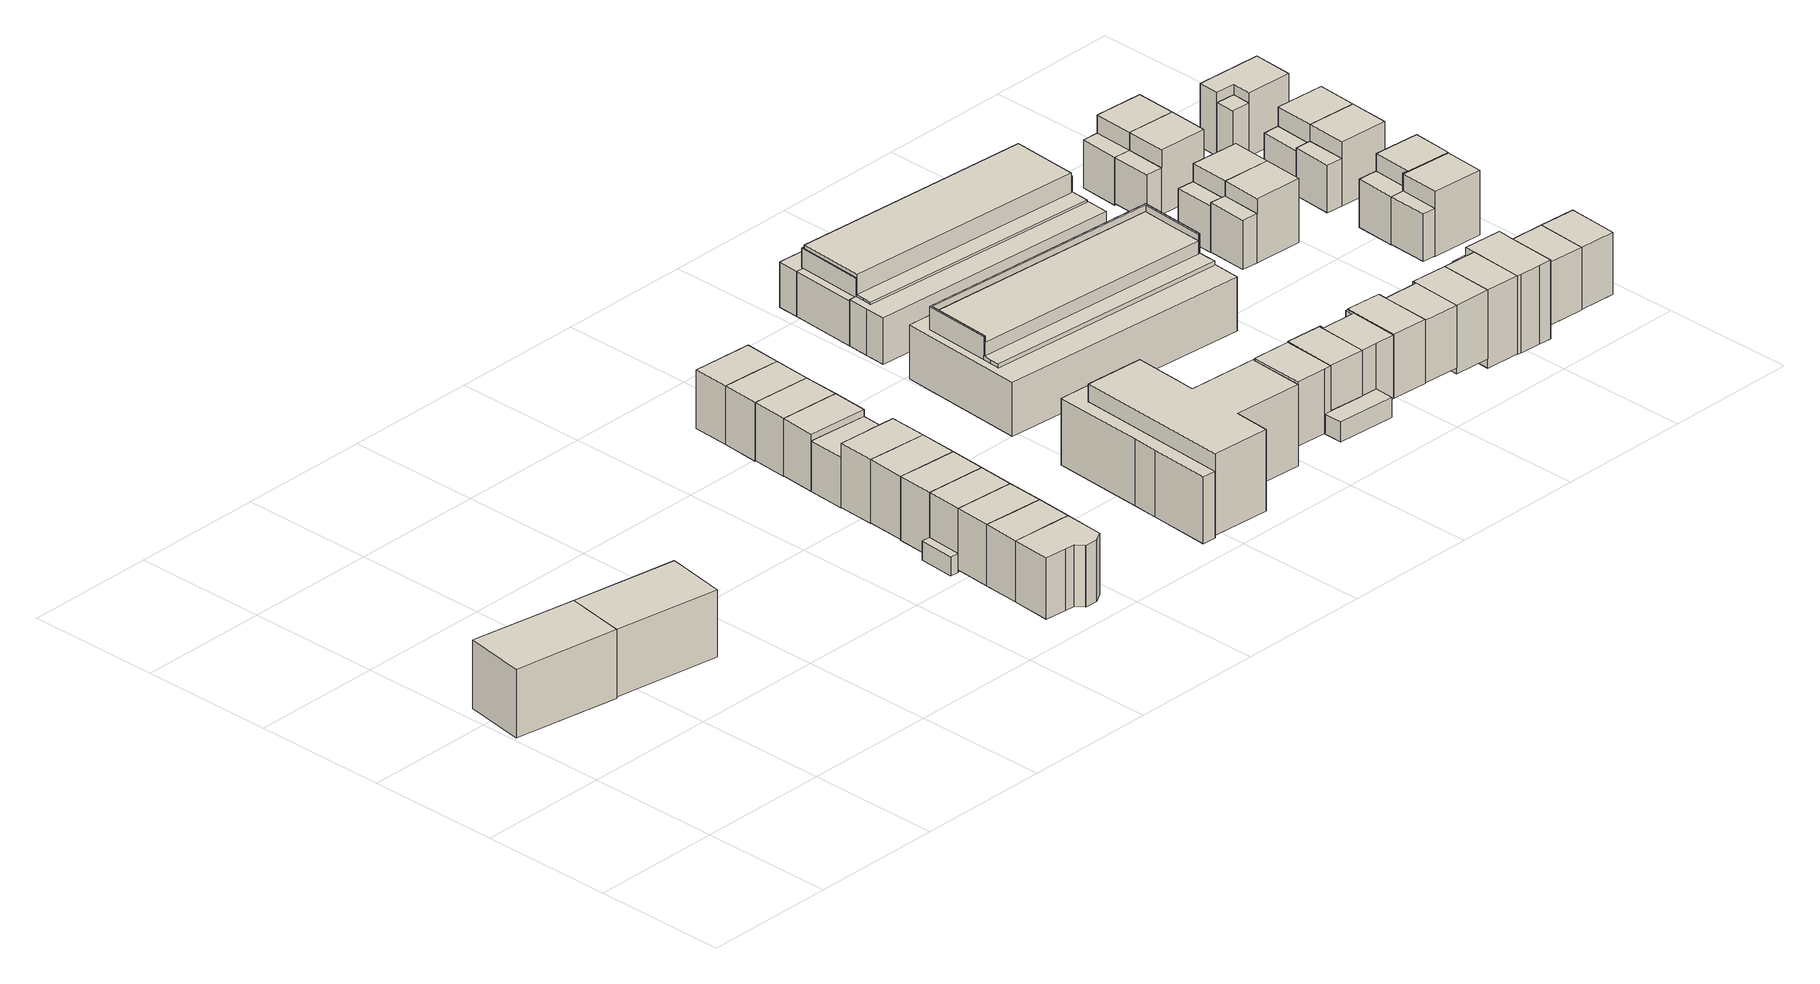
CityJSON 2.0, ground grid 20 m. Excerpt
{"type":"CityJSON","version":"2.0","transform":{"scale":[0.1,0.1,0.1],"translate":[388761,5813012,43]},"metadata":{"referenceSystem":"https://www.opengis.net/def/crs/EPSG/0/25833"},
"CityObjects":{
"building1":{"type":"Building","attributes":{"Gemeindeschluessel":"11000007","BezugspunktDach":"2200","function":"31001_1010","measuredHeight":10.33,"storeysAboveGround":3},"address":[{"country":"Germany","locality":"Berlin","thoroughfareNumber":"37","thoroughfareName":"Arnulfstraße"}],"geometry":[{"type":"Solid","lod":"1","boundaries":[[[[0,1,2,3]],[[4,5,6,7]],[[4,7,3,2]],[[5,4,2,1]],[[6,5,1,0]],[[7,6,0,3]]]]}]},
"building2":{"type":"Building","attributes":{"Gemeindeschluessel":"11000007","BezugspunktDach":"2200","function":"31001_1010","measuredHeight":10.18,"storeysAboveGround":3},"address":[{"country":"Germany","locality":"Berlin","thoroughfareNumber":"38","thoroughfareName":"Arnulfstraße"}],"geometry":[{"type":"Solid","lod":"1","boundaries":[[[[8,9,1,0]],[[10,11,12,13]],[[10,13,0,1]],[[11,10,1,9]],[[12,11,9,8]],[[13,12,8,0]]]]}]},
"building3":{"type":"Building","attributes":{"Gemeindeschluessel":"11000007","BezugspunktDach":"2200","function":"31001_1010","measuredHeight":11.33,"storeysAboveGround":2},"address":[{"country":"Germany","locality":"Berlin","thoroughfareNumber":"39","thoroughfareName":"Domnauer Straße"}],"geometry":[{"type":"Solid","lod":"1","boundaries":[[[[14,15,16,17,18,19,20,21,22,23,24]],[[25,26,27,28,29,30,31,32,33,34,35]],[[25,35,24,23]],[[26,25,23,22]],[[27,26,22,21]],[[28,27,21,20]],[[29,28,20,19]],[[30,29,19,18]],[[31,30,18,17]],[[32,31,17,16]],[[33,32,16,15]],[[34,33,15,14]],[[35,34,14,24]]]]}]},
"building4":{"type":"Building","attributes":{"Gemeindeschluessel":"11000007","BezugspunktDach":"2200","function":"31001_1010","measuredHeight":11.3,"storeysAboveGround":2},"address":[{"country":"Germany","locality":"Berlin","thoroughfareNumber":"38","thoroughfareName":"Domnauer Straße"}],"geometry":[{"type":"Solid","lod":"1","boundaries":[[[[20,36,37,38,23]],[[39,40,41,28,25]],[[39,25,23,38]],[[40,39,38,37]],[[41,40,37,36]],[[28,41,36,20]],[[25,28,20,23]]]]}]},
"building5":{"type":"Building","attributes":{"Gemeindeschluessel":"11000007","BezugspunktDach":"2200","function":"31001_1010","measuredHeight":11.34,"storeysAboveGround":2},"address":[{"country":"Germany","locality":"Berlin","thoroughfareNumber":"37","thoroughfareName":"Domnauer Straße"}],"geometry":[{"type":"Solid","lod":"1","boundaries":[[[[36,42,43,44,38]],[[45,46,47,41,39]],[[45,39,38,44]],[[46,45,44,43]],[[47,46,43,42]],[[41,47,42,36]],[[39,41,36,38]]]]}]},
"building6":{"type":"Building","attributes":{"Gemeindeschluessel":"11000007","function":"31001_1010"},"address":[{"country":"Germany","locality":"Berlin","thoroughfareNumber":"36","thoroughfareName":"Domnauer Straße"}],"children":["building6-1","building6-2"]},
"building6-1":{"type":"BuildingPart","attributes":{"BezugspunktDach":"2200","measuredHeight":11.67,"storeysAboveGround":2},"parents":["building6"],"geometry":[{"type":"MultiSurface","lod":"1","boundaries":[[[42,48,49,50,44]],[[51,52,53,54,55]],[[51,56,57,44,50]],[[52,51,50,49]],[[53,52,49,48]],[[54,53,48,42]],[[55,54,42,44]],[[55,57,56,51]]]}]},
"building6-2":{"type":"BuildingPart","attributes":{"BezugspunktDach":"2200","measuredHeight":2.9,"storeysAboveGround":2},"parents":["building6"],"geometry":[{"type":"MultiSurface","lod":"1","boundaries":[[[57,56,58,59]],[[60,61,62,63]],[[60,63,59,58]],[[61,60,58,56]],[[62,61,51,55]],[[63,62,57,59]],[[55,51,56,57]]]}]},
"building7":{"type":"Building","attributes":{"Gemeindeschluessel":"11000007","BezugspunktDach":"2200","function":"31001_1010","measuredHeight":11.7,"storeysAboveGround":2},"address":[{"country":"Germany","locality":"Berlin","thoroughfareNumber":"35","thoroughfareName":"Domnauer Straße"}],"geometry":[{"type":"Solid","lod":"1","boundaries":[[[[48,64,65,66,50]],[[67,68,69,70,61]],[[67,61,50,66]],[[68,67,66,65]],[[69,68,65,64]],[[70,69,64,48]],[[61,70,48,50]]]]}]},
"building8":{"type":"Building","attributes":{"Gemeindeschluessel":"11000007","BezugspunktDach":"2200","function":"31001_1010","measuredHeight":11.63,"storeysAboveGround":2},"address":[{"country":"Germany","locality":"Berlin","thoroughfareNumber":"34","thoroughfareName":"Domnauer Straße"}],"geometry":[{"type":"Solid","lod":"1","boundaries":[[[[64,71,72,66]],[[73,74,75,76]],[[73,76,66,72]],[[74,73,72,71]],[[75,74,71,64]],[[76,75,64,66]]]]}]},
"building9":{"type":"Building","attributes":{"Gemeindeschluessel":"11000007","BezugspunktDach":"2200","function":"31001_1010","measuredHeight":11.74,"storeysAboveGround":2},"address":[{"country":"Germany","locality":"Berlin","thoroughfareNumber":"33","thoroughfareName":"Domnauer Straße"}],"geometry":[{"type":"Solid","lod":"1","boundaries":[[[[77,78,71,79,80,81,82,72]],[[83,84,85,86,87,88,89,90]],[[83,90,72,82]],[[84,83,82,81]],[[85,84,81,80]],[[86,85,80,79]],[[87,86,79,71]],[[88,87,71,78]],[[89,88,78,77]],[[90,89,77,72]]]]}]},
"building10":{"type":"Building","attributes":{"Gemeindeschluessel":"11000007","BezugspunktDach":"2200","function":"31001_1010","measuredHeight":7.61,"storeysAboveGround":2},"address":[{"country":"Germany","locality":"Berlin","thoroughfareNumber":"32","thoroughfareName":"Domnauer Straße"}],"geometry":[{"type":"Solid","lod":"1","boundaries":[[[[91,92,93,94]],[[95,96,97,98]],[[95,98,94,93]],[[96,95,93,92]],[[97,96,92,91]],[[98,97,91,94]]]]}]},
"building11":{"type":"Building","attributes":{"Gemeindeschluessel":"11000007","BezugspunktDach":"2200","function":"31001_1010","measuredHeight":10.61,"storeysAboveGround":2},"address":[{"country":"Germany","locality":"Berlin","thoroughfareNumber":"31","thoroughfareName":"Domnauer Straße"}],"geometry":[{"type":"Solid","lod":"1","boundaries":[[[[99,100,101,102,103]],[[104,105,106,96,95]],[[104,95,103,102]],[[105,104,102,101]],[[106,105,101,100]],[[96,106,100,99]],[[95,96,99,103]]]]}]},
"building12":{"type":"Building","attributes":{"Gemeindeschluessel":"11000007","BezugspunktDach":"2200","function":"31001_1010","measuredHeight":10.71,"storeysAboveGround":2},"address":[{"country":"Germany","locality":"Berlin","thoroughfareNumber":"30","thoroughfareName":"Domnauer Straße"}],"geometry":[{"type":"Solid","lod":"1","boundaries":[[[[100,107,108,102]],[[109,110,111,112]],[[109,112,102,108]],[[110,109,108,107]],[[111,110,107,100]],[[112,111,100,102]]]]}]},
"building13":{"type":"Building","attributes":{"Gemeindeschluessel":"11000007","BezugspunktDach":"2200","function":"31001_1010","measuredHeight":10.8,"storeysAboveGround":2},"address":[{"country":"Germany","locality":"Berlin","thoroughfareNumber":"29","thoroughfareName":"Domnauer Straße"}],"geometry":[{"type":"Solid","lod":"1","boundaries":[[[[113,107,114,115,116,108]],[[117,118,119,120,121,122]],[[117,122,108,116]],[[118,117,116,115]],[[119,118,115,114]],[[120,119,114,107]],[[121,120,107,113]],[[122,121,113,108]]]]}]},
"building14":{"type":"Building","attributes":{"Gemeindeschluessel":"11000007","BezugspunktDach":"2200","function":"31001_1010","measuredHeight":10.83,"storeysAboveGround":2},"address":[{"country":"Germany","locality":"Berlin","thoroughfareNumber":"28","thoroughfareName":"Domnauer Straße"}],"geometry":[{"type":"Solid","lod":"1","boundaries":[[[[114,123,124,125,116]],[[126,127,128,119,117]],[[126,117,116,125]],[[127,126,125,124]],[[128,127,124,123]],[[119,128,123,114]],[[117,119,114,116]]]]}]},
"building15":{"type":"Building","attributes":{"Gemeindeschluessel":"11000007","function":"31001_1010"},"address":[{"country":"Germany","locality":"Berlin","thoroughfareNumber":"39A","thoroughfareName":"Domnauer Straße"}],"children":["building15-1","building15-2","building15-3"]},
"building15-1":{"type":"BuildingPart","attributes":{"BezugspunktDach":"2200","measuredHeight":12.25,"storeysAboveGround":4},"parents":["building15"],"geometry":[{"type":"MultiSurface","lod":"1","boundaries":[[[129,130,131,132,133,134,135,136,137,138,139,140]],[[141,142,143,144,145,146,147,148,149,150,151,152]],[[141,153,154,152,140,139]],[[155,153,139,138]],[[143,142,138,137]],[[144,143,156,157,158,159,160,137,136]],[[161,159,136,135]],[[145,144,158,162]],[[146,145,135,134]],[[147,146,134,133]],[[148,147,133,132]],[[149,148,132,131]],[[150,149,131,130]],[[151,150,130,129]],[[152,151,129,140]],[[152,154,153,141]],[[142,141,153,155]],[[160,159,158,157,156]],[[162,158,159,161]]]}]},
"building15-2":{"type":"BuildingPart","attributes":{"BezugspunktDach":"2200","measuredHeight":6.5,"storeysAboveGround":4},"parents":["building15"],"geometry":[{"type":"MultiSurface","lod":"1","boundaries":[[[161,163,160,159]],[[157,164,162,158]],[[164,157,160,163]],[[162,164,163,161]],[[157,158,159,160]],[[158,162,165,161,159]]]}]},
"building15-3":{"type":"BuildingPart","attributes":{"BezugspunktDach":"2200","measuredHeight":9.94,"storeysAboveGround":4},"parents":["building15"],"geometry":[{"type":"MultiSurface","lod":"1","boundaries":[[[154,153,155,166,167,168,169,170]],[[171,172,173,174,175,176,177,178]],[[171,178,170,169]],[[172,171,169,168]],[[173,172,168,167]],[[174,173,167,166]],[[175,174,166,155]],[[176,175,142,141]],[[177,176,141,152]],[[178,177,154,170]],[[141,142,155,153]],[[152,141,153,154]]]}]},
"building16":{"type":"Building","attributes":{"Gemeindeschluessel":"11000007","function":"31001_1010"},"address":[{"country":"Germany","locality":"Berlin","thoroughfareNumber":"43","thoroughfareName":"Arnulfstraße"}],"children":["building16-1","building16-2"]},
"building16-1":{"type":"BuildingPart","attributes":{"BezugspunktDach":"2200","measuredHeight":9.62,"storeysAboveGround":4},"parents":["building16"],"geometry":[{"type":"MultiSurface","lod":"1","boundaries":[[[179,180,181,182,183,184]],[[185,186,187,188,189,190]],[[185,190,184,183]],[[186,185,183,182]],[[187,191,192,193,182,181]],[[188,187,181,180]],[[189,188,180,179]],[[190,189,179,184]],[[186,193,192,191,187]]]}]},
"building16-2":{"type":"BuildingPart","attributes":{"BezugspunktDach":"2200","measuredHeight":6.44,"storeysAboveGround":4},"parents":["building16"],"geometry":[{"type":"MultiSurface","lod":"1","boundaries":[[[194,192,191,195,163,161]],[[196,197,198,199,200,201]],[[196,201,161,163]],[[197,196,163,195]],[[198,197,195,191]],[[199,198,187,186]],[[200,199,192,194]],[[201,200,194,161]],[[186,187,191,192]]]}]},
"building17":{"type":"Building","attributes":{"Gemeindeschluessel":"11000007","function":"31001_1010"},"address":[{"country":"Germany","locality":"Berlin","thoroughfareNumber":"44","thoroughfareName":"Arnulfstraße"}],"children":["building17-1","building17-2","building17-3"]},
"building17-1":{"type":"BuildingPart","attributes":{"BezugspunktDach":"2200","measuredHeight":9.53,"storeysAboveGround":4},"parents":["building17"],"geometry":[{"type":"MultiSurface","lod":"1","boundaries":[[[202,203,204,205]],[[206,207,208,209]],[[206,209,205,204]],[[210,211,206,204,203]],[[208,207,203,202]],[[209,212,213,202,205]],[[207,206,211,210]],[[208,213,212,209]]]}]},
"building17-2":{"type":"BuildingPart","attributes":{"BezugspunktDach":"2200","measuredHeight":3,"storeysAboveGround":4},"parents":["building17"],"geometry":[{"type":"MultiSurface","lod":"1","boundaries":[[[214,215,213,212,216,217]],[[218,219,220,221,222,223]],[[218,223,217,216]],[[219,218,216,212]],[[220,219,212,209,208]],[[221,220,213,215]],[[222,221,215,214]],[[223,222,214,217]],[[208,209,212,213]]]}]},
"building17-3":{"type":"BuildingPart","attributes":{"BezugspunktDach":"2200","measuredHeight":6.71,"storeysAboveGround":4},"parents":["building17"],"geometry":[{"type":"Solid","lod":"1","boundaries":[[[[210,224,225,211]],[[197,226,227,198]],[[197,198,211,225]],[[226,197,225,224]],[[227,226,224,210]],[[198,227,210,207,206,211]],[[211,206,207,210]]]]}]},
"building18":{"type":"Building","attributes":{"Gemeindeschluessel":"11000007","function":"31001_3074"},"address":[{"country":"Germany","locality":"Berlin","thoroughfareNumber":"40 (1)","thoroughfareName":"Domnauer Straße"}],"children":["building18-1","building18-2"]},
"building18-1":{"type":"BuildingPart","attributes":{"BezugspunktDach":"2200","measuredHeight":8.02,"storeysAboveGround":0},"parents":["building18"],"geometry":[{"type":"MultiSurface","lod":"1","boundaries":[[[228,229,230,231],[232,233,234,235]],[[236,237,238,239],[240,241,242,243]],[[236,239,231,230]],[[237,236,230,229]],[[238,237,229,228]],[[239,238,228,231]],[[240,243,244,245,246,234]],[[241,240,246,247,248,249,250]],[[242,241,249,251,232]],[[243,242,251,252,253,245]],[[235,234,246,245,244]],[[250,249,248,254,233]],[[254,248,247,255]],[[256,234,255,247,246]],[[233,232,251,249]],[[245,253,257,235]],[[257,253,252,258]],[[259,232,258,252,251]]]}]},
"building18-2":{"type":"BuildingPart","attributes":{"BezugspunktDach":"2200","measuredHeight":9.18,"storeysAboveGround":0},"parents":["building18"],"geometry":[{"type":"MultiSurface","lod":"1","boundaries":[[[260,261,262,263,264,265,266,267]],[[248,247,246,245,253,252,251,249]],[[254,233,267,266]],[[255,254,248,266,265]],[[234,255,247,265,264]],[[235,234,246,264,263]],[[257,235,263,262]],[[258,257,253,262,261]],[[232,258,261,260]],[[233,232,251,260,267]],[[248,249,233,254]],[[247,248,254,255]],[[246,247,255,234]],[[245,246,234,235]],[[253,245,235,257]],[[252,253,257,258]],[[268,251,252,258,232]],[[249,251,232,233]]]}]},
"building19":{"type":"Building","attributes":{"Gemeindeschluessel":"11000007","function":"31001_1010"},"address":[{"country":"Germany","locality":"Berlin","thoroughfareNumber":"40, 40A, 40B, 40C, 40D, 40E, 40F","thoroughfareName":"Domnauer Straße"}],"children":["building19-1","building19-2","building19-3"]},
"building19-1":{"type":"BuildingPart","attributes":{"BezugspunktDach":"2200","measuredHeight":7.49,"storeysAboveGround":2},"parents":["building19"],"geometry":[{"type":"MultiSurface","lod":"1","boundaries":[[[269,270,271,272,273,274,275,276]],[[277,278,249,251,279,280,281,282]],[[277,282,276,275]],[[278,277,275,274]],[[280,279,271,270]],[[281,280,270,269]],[[282,281,269,276]],[[278,283,274,273,249]],[[273,272,251,249]],[[279,251,272,271]]]}]},
"building19-2":{"type":"BuildingPart","attributes":{"BezugspunktDach":"2200","measuredHeight":9.74,"storeysAboveGround":2},"parents":["building19"],"geometry":[{"type":"MultiSurface","lod":"1","boundaries":[[[284,285,286,287,288,289,290,291]],[[292,293,279,251,245,246,249,278]],[[292,278,291,290]],[[293,292,290,289]],[[279,293,289,288]],[[251,272,271,288,287]],[[263,262,261,252,253,294,252,261,260,287,286]],[[246,264,263,286,285]],[[249,267,266,265,264,246,285,284]],[[274,273,284,291]],[[279,271,272,251]],[[245,253,262,263]],[[253,252,261,262]],[[251,260,261,252,294]],[[263,264,246,245]],[[248,266,267,249]],[[248,247,265,266]],[[246,264,265,247]],[[278,249,273,274]]]}]},
"building19-3":{"type":"BuildingPart","attributes":{"BezugspunktDach":"2200","measuredHeight":9.18,"storeysAboveGround":2},"parents":["building19"],"geometry":[{"type":"MultiSurface","lod":"1","boundaries":[[[260,261,262,263,264,265,266,267]],[[248,247,246,245,253,252,251,249]],[[273,272,260,267]],[[248,249,267,266]],[[247,248,266,265]],[[246,247,265,264]],[[245,246,264,263,295]],[[253,245,263,262]],[[252,253,262,261]],[[251,252,261,260]],[[249,296,251,297,272,273]]]}]},
"building20":{"type":"Building","attributes":{"Gemeindeschluessel":"11000007","function":"31001_1010"},"address":[{"country":"Germany","locality":"Berlin","thoroughfareNumber":"45","thoroughfareName":"Arnulfstraße"}],"children":["building20-1","building20-2"]},
"building20-1":{"type":"BuildingPart","attributes":{"BezugspunktDach":"2200","measuredHeight":9.46,"storeysAboveGround":4},"parents":["building20"],"geometry":[{"type":"MultiSurface","lod":"1","boundaries":[[[298,299,300,301,302,303,304,203,202]],[[207,305,306,307,308,309,310,311,208]],[[207,208,202,203]],[[312,210,207,203,304]],[[313,312,304,303]],[[314,313,303,302]],[[315,314,302,301]],[[309,316,315,301,300]],[[310,309,300,299]],[[311,310,299,298]],[[208,311,298,202]],[[305,207,210,312]],[[306,305,312,313]],[[307,306,313,314]],[[308,307,317,314,315]],[[308,315,316,309]]]}]},
"building20-2":{"type":"BuildingPart","attributes":{"BezugspunktDach":"2200","measuredHeight":6.43,"storeysAboveGround":4},"parents":["building20"],"geometry":[{"type":"MultiSurface","lod":"1","boundaries":[[[312,313,314,315,316,318,224,210]],[[319,320,321,322,323,324,325,326]],[[319,326,210,224]],[[320,319,224,318]],[[321,320,318,316]],[[322,321,309,308,315]],[[323,322,308,307,317]],[[324,323,307,306]],[[325,324,327,306,305]],[[326,325,312,305,207]],[[316,315,308,309]],[[317,307,308,328,315,314]],[[306,307,314,313]],[[329,305,306,327,313,312]],[[210,207,305,312]]]}]},
"building21":{"type":"Building","attributes":{"Gemeindeschluessel":"11000007","function":"31001_1010"},"address":[{"country":"Germany","locality":"Berlin","thoroughfareNumber":"46","thoroughfareName":"Arnulfstraße"}],"children":["building21-1","building21-2"]},
"building21-1":{"type":"BuildingPart","attributes":{"BezugspunktDach":"2200","measuredHeight":9.57,"storeysAboveGround":3},"parents":["building21"],"geometry":[{"type":"MultiSurface","lod":"1","boundaries":[[[330,331,332,333]],[[309,334,335,310]],[[309,310,333,332]],[[334,336,316,332,331]],[[335,334,331,330]],[[310,335,330,333]],[[309,316,336,334]]]}]},
"building21-2":{"type":"BuildingPart","attributes":{"BezugspunktDach":"2200","measuredHeight":6.93,"storeysAboveGround":3},"parents":["building21"],"geometry":[{"type":"MultiSurface","lod":"1","boundaries":[[[336,337,318,316]],[[320,338,339,321]],[[320,321,316,318]],[[338,320,318,337]],[[339,338,337,336]],[[321,339,334,309]],[[309,334,336,316]]]}]},
"building22":{"type":"Building","attributes":{"Gemeindeschluessel":"11000007","function":"31001_3074"},"address":[{"country":"Germany","locality":"Berlin","thoroughfareNumber":"40G (1)","thoroughfareName":"Domnauer Straße"}],"children":["building22-1","building22-2","building22-3","building22-4","building22-5"]},
"building22-1":{"type":"BuildingPart","attributes":{"BezugspunktDach":"2200","measuredHeight":7.92,"storeysAboveGround":0},"parents":["building22"],"geometry":[{"type":"MultiSurface","lod":"1","boundaries":[[[340,341,342,343,344,345,346,347]],[[348,349,350,351,352,353,354,355]],[[348,355,347,346]],[[349,348,346,345]],[[356,357,345,344]],[[351,350,358,359]],[[352,360,361,343,342]],[[353,352,342,341]],[[354,353,341,340]],[[355,354,340,347]],[[350,349,357,356]],[[359,358,362,344,343]],[[351,361,360,352]]]}]},
"building22-2":{"type":"BuildingPart","attributes":{"BezugspunktDach":"2200","measuredHeight":6.78,"storeysAboveGround":0},"parents":["building22"],"geometry":[{"type":"MultiSurface","lod":"1","boundaries":[[[356,363,364,357]],[[365,366,350,349]],[[365,349,357,364]],[[350,366,367,358]],[[368,366,365,364,363]],[[358,367,363,356]],[[349,350,356,357]]]}]},
"building22-3":{"type":"BuildingPart","attributes":{"BezugspunktDach":"2200","measuredHeight":6.78,"storeysAboveGround":0},"parents":["building22"],"geometry":[{"type":"MultiSurface","lod":"1","boundaries":[[[363,369,370,371,372,364]],[[373,374,375,376,366,365]],[[373,365,364,372]],[[374,373,372,371]],[[375,374,371,370]],[[376,377,378,370,369]],[[366,376,379,367]],[[375,378,377,376]],[[367,379,369,363]],[[380,365,366,363,364]]]}]},
"building22-4":{"type":"BuildingPart","attributes":{"BezugspunktDach":"2200","measuredHeight":3.5,"storeysAboveGround":0},"parents":["building22"],"geometry":[{"type":"MultiSurface","lod":"1","boundaries":[[[360,378,377,361]],[[376,375,352,351]],[[376,351,361,359,379]],[[352,375,378,360]],[[379,359,361,377]],[[381,375,376,377,378]],[[351,352,360,361]]]}]},
"building22-5":{"type":"BuildingPart","attributes":{"BezugspunktDach":"2200","measuredHeight":9.28,"storeysAboveGround":0},"parents":["building22"],"geometry":[{"type":"MultiSurface","lod":"1","boundaries":[[[382,383,384,385]],[[367,379,359,358]],[[363,356,385,384]],[[369,363,386,384,383]],[[361,377,379,383,382]],[[344,343,382,385]],[[367,358,356,363]],[[379,367,386,363,369]],[[359,379,377,361]],[[358,359,343,344]]]}]},
"building23":{"type":"Building","attributes":{"Gemeindeschluessel":"11000007","function":"31001_1010"},"address":[{"country":"Germany","locality":"Berlin","thoroughfareNumber":"40G, 40H, 40J, 40K, 40L, 40M, 40N","thoroughfareName":"Domnauer Straße"}],"children":["building23-1","building23-2","building23-3"]},
"building23-1":{"type":"BuildingPart","attributes":{"BezugspunktDach":"2200","measuredHeight":6.98,"storeysAboveGround":2},"parents":["building23"],"geometry":[{"type":"Solid","lod":"1","boundaries":[[[[387,388,389,390,391,392,393,394]],[[395,396,358,359,397,398,399,400]],[[395,400,394,393]],[[396,395,393,392]],[[358,391,358,359]],[[398,397,389,388]],[[399,398,388,387]],[[400,399,387,394]],[[396,392,391,358]],[[359,358,391,390]],[[390,389,397,359]]]]}]},
"building23-2":{"type":"BuildingPart","attributes":{"BezugspunktDach":"2200","measuredHeight":8.74,"storeysAboveGround":2},"parents":["building23"],"geometry":[{"type":"MultiSurface","lod":"1","boundaries":[[[401,402,403,404,405,406,407,408]],[[409,410,397,359,379,367,358,396]],[[409,396,408,407]],[[410,409,407,406]],[[397,410,406,405]],[[390,389,405,404]],[[379,359,404,359,379,403]],[[367,379,403,379,367,402]],[[396,392,391,401,408]],[[359,397,389,390]],[[358,367,402,401]],[[358,391,392,396]]]}]},
"building23-3":{"type":"BuildingPart","attributes":{"BezugspunktDach":"2200","measuredHeight":9.28,"storeysAboveGround":2},"parents":["building23"],"geometry":[{"type":"MultiSurface","lod":"1","boundaries":[[[382,383,384,385]],[[367,379,359,358]],[[402,401,358,385,384]],[[403,402,411,384,383]],[[404,403,379,383,382]],[[391,390,382,385]],[[367,358,401,402]],[[412,379,367,411,402,403]],[[359,379,403,404]],[[358,359,390,391]]]}]},
"building24":{"type":"Building","attributes":{"Gemeindeschluessel":"11000007","function":"31001_1010"},"address":[{"country":"Germany","locality":"Berlin","thoroughfareNumber":"47","thoroughfareName":"Arnulfstraße"}],"children":["building24-1","building24-2"]},
"building24-1":{"type":"BuildingPart","attributes":{"BezugspunktDach":"2200","measuredHeight":9.43,"storeysAboveGround":3},"parents":["building24"],"geometry":[{"type":"MultiSurface","lod":"1","boundaries":[[[413,414,415,416,417,418,419,420]],[[421,422,423,424,425,426,427,428]],[[421,428,420,419]],[[429,430,419,418]],[[431,429,418,417]],[[424,432,431,417,416]],[[433,434,432,416,415]],[[426,435,434,436,415,414]],[[427,426,414,413]],[[428,427,413,420]],[[422,421,430,429]],[[423,422,437,429,431]],[[423,438,431,432,424]],[[425,424,439,432,434,433]],[[425,436,434,435,426]]]}]},
"building24-2":{"type":"BuildingPart","attributes":{"BezugspunktDach":"2200","measuredHeight":6.39,"storeysAboveGround":3},"parents":["building24"],"geometry":[{"type":"MultiSurface","lod":"1","boundaries":[[[429,431,432,434,435,440,441,430]],[[338,442,443,444,445,446,447,339]],[[338,339,430,441]],[[442,338,441,440]],[[443,442,440,435]],[[444,443,435,426,425]],[[445,444,434,425,424]],[[446,445,432,424,423]],[[447,446,431,423,422]],[[339,447,422,421,430]],[[426,435,434,425]],[[424,425,434,432]],[[431,423,424,432]],[[422,423,431,429]],[[429,430,421,422]]]}]},
"building25":{"type":"Building","attributes":{"Gemeindeschluessel":"11000007","function":"31001_1010"},"address":[{"country":"Germany","locality":"Berlin","thoroughfareNumber":"48","thoroughfareName":"Arnulfstraße"}],"children":["building25-1","building25-2"]},
"building25-1":{"type":"BuildingPart","attributes":{"BezugspunktDach":"2200","measuredHeight":10.25,"storeysAboveGround":3},"parents":["building25"],"geometry":[{"type":"MultiSurface","lod":"1","boundaries":[[[448,449,414,413]],[[450,451,452,453]],[[450,453,413,414]],[[454,435,455,414,449]],[[451,450,455,456]],[[452,451,449,448]],[[453,452,448,413]],[[456,455,435,454]]]}]},
"building25-2":{"type":"BuildingPart","attributes":{"BezugspunktDach":"2200","measuredHeight":6.33,"storeysAboveGround":3},"parents":["building25"],"geometry":[{"type":"Solid","lod":"1","boundaries":[[[[454,457,440,435]],[[458,459,456,455]],[[458,455,435,440]],[[459,458,440,457]],[[456,459,457,454]],[[456,454,435,455]]]]}]},
"building26":{"type":"Building","attributes":{"Gemeindeschluessel":"11000007","function":"31001_1010"},"address":[{"country":"Germany","locality":"Berlin","thoroughfareNumber":"49","thoroughfareName":"Arnulfstraße"}],"children":["building26-1","building26-2"]},
"building26-1":{"type":"BuildingPart","attributes":{"BezugspunktDach":"2200","measuredHeight":11.76,"storeysAboveGround":3},"parents":["building26"],"geometry":[{"type":"MultiSurface","lod":"1","boundaries":[[[460,461,449,448]],[[462,463,464,465]],[[462,465,448,449]],[[466,467,449,461]],[[463,462,468,469]],[[464,463,461,460]],[[465,464,460,448]],[[469,468,467,466]]]}]},
"building26-2":{"type":"BuildingPart","attributes":{"BezugspunktDach":"2200","measuredHeight":7.47,"storeysAboveGround":3},"parents":["building26"],"geometry":[{"type":"Solid","lod":"1","boundaries":[[[[466,470,471,472,467]],[[473,474,475,469,468]],[[473,468,467,472]],[[474,473,472,471]],[[475,474,471,470]],[[469,475,470,466]],[[469,466,467,468]]]]}]},
"building27":{"type":"Building","attributes":{"Gemeindeschluessel":"11000007","function":"31001_1010"},"address":[{"country":"Germany","locality":"Berlin","thoroughfareNumber":"50","thoroughfareName":"Arnulfstraße"}],"children":["building27-1","building27-2"]},
"building27-1":{"type":"BuildingPart","attributes":{"BezugspunktDach":"2200","measuredHeight":11.86,"storeysAboveGround":3},"parents":["building27"],"geometry":[{"type":"MultiSurface","lod":"1","boundaries":[[[476,477,478,479,480,481,461,460]],[[482,483,484,485,486,487,488,489]],[[482,489,460,461]],[[483,482,461,481]],[[490,470,491,492,484,483,481,480]],[[485,484,480,479]],[[486,485,479,478]],[[487,486,478,477]],[[488,487,477,476]],[[489,488,476,460]],[[492,491,470,490]]]}]},
"building27-2":{"type":"BuildingPart","attributes":{"BezugspunktDach":"2200","measuredHeight":7.29,"storeysAboveGround":3},"parents":["building27"],"geometry":[{"type":"Solid","lod":"1","boundaries":[[[[490,493,494,495,471,470]],[[496,497,498,499,492,491]],[[496,491,470,471]],[[497,496,471,495]],[[498,497,495,494]],[[499,498,494,493]],[[492,499,493,490]],[[491,492,490,470]]]]}]},
"building28":{"type":"Building","attributes":{"Gemeindeschluessel":"11000007","function":"31001_1010"},"address":[{"country":"Germany","locality":"Berlin","thoroughfareNumber":"50K","thoroughfareName":"Arnulfstraße"}],"children":["building28-1","building28-2"]},
"building28-1":{"type":"BuildingPart","attributes":{"BezugspunktDach":"2200","measuredHeight":9.61,"storeysAboveGround":3},"parents":["building28"],"geometry":[{"type":"MultiSurface","lod":"1","boundaries":[[[500,501,502,503]],[[504,505,506,507]],[[508,509,503,502]],[[505,504,502,501]],[[506,505,501,500]],[[507,506,500,503]],[[504,507,509,508]]]}]},
"building28-2":{"type":"BuildingPart","attributes":{"BezugspunktDach":"2200","measuredHeight":8.24,"storeysAboveGround":3},"parents":["building28"],"geometry":[{"type":"Solid","lod":"1","boundaries":[[[[509,508,510,511]],[[512,504,507,513]],[[512,513,511,510]],[[504,512,510,508]],[[513,507,509,511]],[[507,504,508,509]]]]}]},
"building29":{"type":"Building","attributes":{"Gemeindeschluessel":"11000007","function":"31001_1010"},"address":[{"country":"Germany","locality":"Berlin","thoroughfareNumber":"50J","thoroughfareName":"Arnulfstraße"}],"children":["building29-1","building29-2"]},
"building29-1":{"type":"BuildingPart","attributes":{"BezugspunktDach":"2200","measuredHeight":9.83,"storeysAboveGround":3},"parents":["building29"],"geometry":[{"type":"MultiSurface","lod":"1","boundaries":[[[501,514,515,502]],[[516,517,518,519]],[[520,521,502,515]],[[516,519,522,523,524]],[[517,516,515,514]],[[518,517,514,501]],[[519,518,501,502]],[[524,523,522,521,520]]]}]},
"building29-2":{"type":"BuildingPart","attributes":{"BezugspunktDach":"2200","measuredHeight":7.08,"storeysAboveGround":3},"parents":["building29"],"geometry":[{"type":"Solid","lod":"1","boundaries":[[[[521,520,525,526]],[[527,524,523,528]],[[527,528,526,525]],[[524,527,525,520]],[[528,523,521,526]],[[523,524,520,521]]]]}]},
"building30":{"type":"Building","attributes":{"Gemeindeschluessel":"11000007","function":"31001_1010"},"address":[{"country":"Germany","locality":"Berlin","thoroughfareNumber":"51","thoroughfareName":"Arnulfstraße"}],"children":["building30-1","building30-2"]},
"building30-1":{"type":"BuildingPart","attributes":{"BezugspunktDach":"2200","measuredHeight":9.39,"storeysAboveGround":3},"parents":["building30"],"geometry":[{"type":"MultiSurface","lod":"1","boundaries":[[[529,530,531,532]],[[533,534,535,536]],[[533,536,532,531]],[[537,538,531,530]],[[535,534,530,529]],[[536,535,529,532]],[[534,533,538,537]]]}]},
"building30-2":{"type":"BuildingPart","attributes":{"BezugspunktDach":"2200","measuredHeight":6.13,"storeysAboveGround":3},"parents":["building30"],"geometry":[{"type":"Solid","lod":"1","boundaries":[[[[537,539,540,541,538]],[[542,543,544,534,533]],[[542,533,538,541]],[[543,542,541,540]],[[544,543,540,539]],[[534,544,539,537]],[[534,537,538,533]]]]}]},
"building31":{"type":"Building","attributes":{"Gemeindeschluessel":"11000007","function":"31001_1010"},"address":[{"country":"Germany","locality":"Berlin","thoroughfareNumber":"50H","thoroughfareName":"Arnulfstraße"}],"children":["building31-1","building31-2"]},
"building31-1":{"type":"BuildingPart","attributes":{"BezugspunktDach":"2200","measuredHeight":9.66,"storeysAboveGround":3},"parents":["building31"],"geometry":[{"type":"MultiSurface","lod":"1","boundaries":[[[545,546,547,548]],[[549,550,551,552]],[[553,554,549,552,548,547],[555,554,553,556]],[[550,549,547,546]],[[551,550,546,545]],[[552,551,545,548]],[[553,554,555,556]]]}]},
"building31-2":{"type":"BuildingPart","attributes":{"BezugspunktDach":"2200","measuredHeight":6.97,"storeysAboveGround":3},"parents":["building31"],"geometry":[{"type":"MultiSurface","lod":"1","boundaries":[[[556,553,557,558]],[[559,554,555,560]],[[559,560,558,557]],[[554,559,557,553]],[[560,555,556,558]],[[554,561,553,556,555]]]}]},
"building32":{"type":"Building","attributes":{"Gemeindeschluessel":"11000007","function":"31001_1010"},"address":[{"country":"Germany","locality":"Berlin","thoroughfareNumber":"52","thoroughfareName":"Arnulfstraße"}],"children":["building32-1","building32-2"]},
"building32-1":{"type":"BuildingPart","attributes":{"BezugspunktDach":"2200","measuredHeight":9.29,"storeysAboveGround":3},"parents":["building32"],"geometry":[{"type":"MultiSurface","lod":"1","boundaries":[[[562,563,530,529]],[[564,565,566,567]],[[564,567,529,530]],[[568,537,564,530,563]],[[566,565,563,562]],[[567,566,562,529]],[[565,564,537,568]]]}]},
"building32-2":{"type":"BuildingPart","attributes":{"BezugspunktDach":"2200","measuredHeight":6.11,"storeysAboveGround":3},"parents":["building32"],"geometry":[{"type":"MultiSurface","lod":"1","boundaries":[[[568,569,539,537]],[[544,570,571,534]],[[544,534,537,539]],[[570,544,539,569]],[[571,570,569,568]],[[534,571,565,564]],[[564,565,568,537]]]}]},
"building33":{"type":"Building","attributes":{"Gemeindeschluessel":"11000007","function":"31001_1010"},"address":[{"country":"Germany","locality":"Berlin","thoroughfareNumber":"50G","thoroughfareName":"Arnulfstraße"}],"children":["building33-1","building33-2"]},
"building33-1":{"type":"BuildingPart","attributes":{"BezugspunktDach":"2200","measuredHeight":9.91,"storeysAboveGround":3},"parents":["building33"],"geometry":[{"type":"MultiSurface","lod":"1","boundaries":[[[546,572,573,547]],[[574,575,576,577]],[[578,553,577,574,577,547,573]],[[575,574,573,572]],[[576,575,572,546]],[[577,576,546,547]],[[574,577,553,578]]]}]},
"building33-2":{"type":"BuildingPart","attributes":{"BezugspunktDach":"2200","measuredHeight":7.22,"storeysAboveGround":3},"parents":["building33"],"geometry":[{"type":"Solid","lod":"1","boundaries":[[[[553,578,579,557]],[[580,574,577,581]],[[580,581,557,579]],[[574,580,579,578]],[[581,577,553,557]],[[574,578,553,577]]]]}]},
"building34":{"type":"Building","attributes":{"Gemeindeschluessel":"11000007","function":"31001_1010"},"address":[{"country":"Germany","locality":"Berlin","thoroughfareNumber":"50A","thoroughfareName":"Arnulfstraße"}],"children":["building34-1","building34-2"]},
"building34-1":{"type":"BuildingPart","attributes":{"BezugspunktDach":"2200","measuredHeight":9.69,"storeysAboveGround":3},"parents":["building34"],"geometry":[{"type":"MultiSurface","lod":"1","boundaries":[[[582,583,584,585]],[[586,587,588,589]],[[590,591,585,584]],[[586,589,592,593]],[[587,586,584,583]],[[588,587,583,582]],[[589,588,582,585]],[[593,592,591,590]]]}]},
"building34-2":{"type":"BuildingPart","attributes":{"BezugspunktDach":"2200","measuredHeight":7.12,"storeysAboveGround":3},"parents":["building34"],"geometry":[{"type":"Solid","lod":"1","boundaries":[[[[591,590,594,595]],[[596,593,592,597]],[[596,597,595,594]],[[593,596,594,590]],[[597,592,591,595]],[[593,590,591,592]]]]}]},
"building35":{"type":"Building","attributes":{"Gemeindeschluessel":"11000007","function":"31001_1010"},"address":[{"country":"Germany","locality":"Berlin","thoroughfareNumber":"50B","thoroughfareName":"Arnulfstraße"}],"children":["building35-1","building35-2"]},
"building35-1":{"type":"BuildingPart","attributes":{"BezugspunktDach":"2200","measuredHeight":9.79,"storeysAboveGround":3},"parents":["building35"],"geometry":[{"type":"MultiSurface","lod":"1","boundaries":[[[598,599,600,601,602,603]],[[604,605,606,607,587,586]],[[608,590,603,602]],[[609,608,602,601]],[[610,609,601,600]],[[607,606,600,599]],[[587,607,599,598]],[[586,587,598,603]],[[604,586,590,608]],[[605,604,608,609]],[[606,605,609,610]]]}]},
"building35-2":{"type":"BuildingPart","attributes":{"BezugspunktDach":"2200","measuredHeight":7.23,"storeysAboveGround":3},"parents":["building35"],"geometry":[{"type":"Solid","lod":"1","boundaries":[[[[590,608,609,610,611,594]],[[612,606,605,604,586,613]],[[612,613,594,611]],[[606,612,611,610]],[[605,606,605,609]],[[613,586,590,594]],[[610,609,605,606]],[[604,605,609,608]],[[586,604,608,590]]]]}]},
"building36":{"type":"Building","attributes":{"Gemeindeschluessel":"11000007","function":"31001_1010"},"address":[{"country":"Germany","locality":"Berlin","thoroughfareNumber":"50C","thoroughfareName":"Arnulfstraße"}],"children":["building36-1","building36-2"]},
"building36-1":{"type":"BuildingPart","attributes":{"BezugspunktDach":"2200","measuredHeight":9.59,"storeysAboveGround":3},"parents":["building36"],"geometry":[{"type":"MultiSurface","lod":"1","boundaries":[[[614,615,616,617]],[[618,619,620,621]],[[622,623,621,617,616]],[[619,618,616,615]],[[620,619,615,614]],[[621,620,614,617]],[[624,618,621,623,622]]]}]},
"building36-2":{"type":"BuildingPart","attributes":{"BezugspunktDach":"2200","measuredHeight":7.06,"storeysAboveGround":3},"parents":["building36"],"geometry":[{"type":"MultiSurface","lod":"1","boundaries":[[[623,622,625,626]],[[627,618,621,628]],[[627,628,626,625]],[[618,627,625,622]],[[621,618,621,623]],[[628,621,623,626]],[[629,622,623,621,618]]]}]},
"building37":{"type":"Building","attributes":{"Gemeindeschluessel":"11000007","function":"31001_1010"},"address":[{"country":"Germany","locality":"Berlin","thoroughfareNumber":"50D","thoroughfareName":"Arnulfstraße"}],"children":["building37-1","building37-2"]},
"building37-1":{"type":"BuildingPart","attributes":{"BezugspunktDach":"2200","measuredHeight":9.85,"storeysAboveGround":3},"parents":["building37"],"geometry":[{"type":"MultiSurface","lod":"1","boundaries":[[[615,630,631,616]],[[632,633,634,635]],[[636,637,616,631]],[[635,638,635,632]],[[633,632,631,630]],[[634,633,630,615]],[[635,634,615,616]],[[632,635,638,637,636]]]}]},
"building37-2":{"type":"BuildingPart","attributes":{"BezugspunktDach":"2200","measuredHeight":7.29,"storeysAboveGround":3},"parents":["building37"],"geometry":[{"type":"Solid","lod":"1","boundaries":[[[[637,636,639,640]],[[641,632,635,642]],[[641,642,640,639]],[[632,641,639,636]],[[642,635,637,640]],[[635,632,636,637]]]]}]},
"building38":{"type":"Building","attributes":{"Gemeindeschluessel":"11000007","function":"31001_1010"},"address":[{"country":"Germany","locality":"Berlin","thoroughfareNumber":"50E","thoroughfareName":"Arnulfstraße"}],"children":["building38-1","building38-2"]},
"building38-1":{"type":"BuildingPart","attributes":{"BezugspunktDach":"2200","measuredHeight":9.56,"storeysAboveGround":3},"parents":["building38"],"geometry":[{"type":"MultiSurface","lod":"1","boundaries":[[[643,644,645,646,647,648]],[[649,650,651,652,653,654]],[[649,654,648,647]],[[650,649,647,646]],[[651,650,646,645]],[[652,651,645,644]],[[655,656,644,643]],[[653,652,657,658,659]],[[660,655,659,661,654,653,643,648]],[[659,658,657,656,655]],[[661,659,655,660]]]}]},
"building38-2":{"type":"BuildingPart","attributes":{"BezugspunktDach":"2200","measuredHeight":7.99,"storeysAboveGround":3},"parents":["building38"],"geometry":[{"type":"Solid","lod":"1","boundaries":[[[[656,655,660,662]],[[661,659,658,663]],[[661,663,662,660]],[[659,661,660,655]],[[663,658,656,662]],[[658,659,655,656]]]]}]}
},
"vertices":[
[167,321,110],[182,411,110],[21,438,110],[6,347,110],[21,438,7],[182,411,7],[167,321,7],[6,347,7],
[328,295,110],[343,385,110],[182,411,9],[343,385,9],[328,295,9],[167,321,9],
[698,29,119],[713,28,119],[722,16,119],[723,16,119],[742,15,119],[757,24,119],[761,84,119],[728,86,119],[702,88,119],[669,90,119],[665,32,119],[669,90,27],[702,88,27],[728,86,27],[761,84,27],[757,24,27],[742,15,27],[723,16,27],[722,16,27],[713,28,27],[698,29,27],[665,32,27],
[765,138,119],[719,141,119],[673,145,119],[673,145,27],[719,141,27],[765,138,27],
[768,193,119],[723,196,119],[677,199,119],[677,199,27],[723,196,27],[768,193,27],
[772,247,119],[726,250,119],[681,253,119],[681,253,24],[726,250,24],[772,247,24],[768,193,24],[677,199,24],[681,253,52],[677,199,52],
[668,254,52],[664,200,52],[668,254,23],[681,253,23],[677,199,23],[664,200,23],
[776,301,119],[730,304,119],[685,308,119],[685,308,23],[730,304,23],[776,301,23],[772,247,23],
[780,358,119],[689,365,119],[689,365,24],[780,358,24],[776,301,24],[685,308,24],
[734,361,119],[739,361,119],[783,414,119],[743,417,119],[738,417,119],[692,420,119],[692,420,23],[738,417,23],[743,417,23],[783,414,23],[780,358,23],[739,361,23],[734,361,23],[689,365,23],
[783,414,98],[787,469,98],[696,476,98],[692,420,98],[696,476,22],[787,469,22],[783,414,22],[692,420,22],
[787,469,108],[791,523,108],[745,526,108],[700,529,108],[696,476,108],[700,529,22],[745,526,22],[791,523,22],
[794,577,108],[704,583,108],[704,583,21],[794,577,21],[791,523,21],[700,529,21],
[749,580,108],[798,633,108],[753,636,108],[708,639,108],[708,639,20],[753,636,20],[798,633,20],[794,577,20],[749,580,20],[704,583,20],
[802,688,108],[757,691,108],[711,694,108],[711,694,20],[757,691,20],[802,688,20],
[1047,4,156],[1051,58,156],[1157,51,156],[1162,132,156],[1167,132,156],[1167,136,156],[1166,136,156],[1056,143,156],[1058,168,156],[1063,242,156],[973,248,156],[958,10,156],[973,248,34],[1063,242,34],[1058,168,34],[1056,143,34],[1166,136,34],[1167,136,34],[1167,132,34],[1162,132,34],[1157,51,34],[1051,58,34],[1047,4,34],[958,10,34],[973,248,130],[958,10,130],[1063,242,130],[1058,168,109],[1058,168,62],[1056,143,62],[1056,143,127],[1058,168,127],[1166,136,127],[1166,136,62],
[1167,161,127],[1167,161,62],[1166,136,124],
[1064,272,130],[955,279,130],[946,140,130],[943,102,130],[937,11,130],[943,102,30],[946,140,30],[955,279,30],[1064,272,30],[1063,242,30],[973,248,30],[958,10,30],[937,11,30],
[1204,48,160],[1215,48,160],[1220,129,160],[1167,132,160],[1162,132,160],[1157,51,160],[1162,132,64],[1167,132,64],[1220,129,64],[1215,48,64],[1204,48,64],[1157,51,64],[1220,129,127],[1167,132,127],[1167,132,109],
[1167,136,127],[1222,157,127],[1167,161,63],[1222,157,63],[1220,129,63],[1167,132,63],[1167,136,63],[1166,136,63],
[1270,44,161],[1275,125,161],[1220,129,161],[1215,48,161],[1220,129,66],[1275,125,66],[1270,44,66],[1215,48,66],[1275,125,130],[1220,129,130],[1215,48,93],[1270,44,93],
[1293,14,93],[1295,43,93],[1204,48,93],[1203,19,93],[1204,48,63],[1215,48,63],[1270,44,63],[1295,43,63],[1293,14,63],[1203,19,63],
[1277,154,130],[1222,157,130],[1277,154,63],[1275,125,63],
[1350,341,114],[1364,540,114],[974,565,114],[960,370,114],[1351,410,114],[978,435,114],[985,535,114],[1358,510,114],[974,565,33],[1364,540,33],[1350,341,33],[960,370,33],[985,535,33],[978,435,33],[1351,410,33],[1358,510,33],[1358,510,86],[1358,510,51],[985,535,51],[982,485,51],[978,441,51],[978,435,51],[978,435,95],[1351,410,51],[1354,460,51],[1357,504,51],[978,441,114],[982,485,114],[985,535,83],[1357,504,114],[1354,460,114],[1351,410,70],
[1351,410,139],[1354,460,139],[1357,504,139],[1358,510,139],[985,535,139],[982,485,139],[978,441,139],[978,435,139],[1351,410,84],
[1352,382,120],[1352,396,120],[1353,410,120],[1351,410,120],[978,435,120],[976,436,120],[975,422,120],[974,408,120],[975,422,51],[976,436,51],[1353,410,51],[1352,396,51],[1352,382,51],[974,408,51],[976,436,96],
[978,435,149],[985,535,149],[1358,510,149],[1351,410,149],[1353,410,149],[1360,512,149],[983,538,149],[976,436,149],[983,538,51],[1360,512,51],[1353,444,51],
[1358,510,61],[1015,433,51],[1351,410,76],
[1295,43,161],[1325,41,161],[1331,128,161],[1328,128,161],[1327,116,161],[1277,119,161],[1277,125,161],[1277,125,66],[1277,119,66],[1327,116,66],[1328,128,66],[1331,128,66],[1325,41,66],[1295,43,66],[1277,125,130],[1277,119,130],[1327,116,130],[1328,128,130],[1331,128,130],[1327,116,98],
[1332,150,130],[1277,154,65],[1332,150,65],[1331,128,65],[1328,128,65],[1327,116,65],[1277,119,65],[1277,125,65],[1275,125,65],[1277,119,70],[1328,128,70],[1277,125,70],
[1380,37,162],[1385,124,162],[1331,128,162],[1325,41,162],[1385,124,66],[1380,37,66],[1385,124,130],
[1386,147,130],[1386,147,65],[1385,124,65],
[1368,589,102],[1370,620,102],[1372,650,102],[1368,651,102],[995,677,102],[982,678,102],[980,646,102],[978,615,102],[980,646,32],[982,678,32],[995,677,32],[1368,651,32],[1372,650,32],[1370,620,32],[1368,589,32],[978,615,32],[995,677,100],[982,678,100],[995,677,41],[1368,651,41],[1372,650,67],[1368,651,67],[995,677,45],
[1002,777,100],[989,778,100],[989,778,32],[1002,777,32],[1002,777,41],[1002,777,66],
[1375,751,100],[1379,750,100],[1381,784,100],[991,810,100],[991,810,32],[1381,784,32],[1379,750,32],[1375,751,32],[1375,751,67],[1379,750,67],[1375,751,41],[989,778,66],
[1379,750,49],
[1368,651,134],[1375,751,134],[1002,777,134],[995,677,134],[1002,777,74],
[1368,623,105],[1369,637,105],[1370,651,105],[1368,651,105],[995,677,105],[993,677,105],[992,663,105],[991,650,105],[992,663,41],[993,677,41],[1370,651,41],[1369,637,41],[1368,623,41],[991,650,41],
[995,677,129],[1002,777,129],[1375,751,129],[1368,651,129],[1370,651,129],[1377,753,129],[1000,780,129],[993,677,129],[1000,780,41],[1377,753,41],
[1002,777,94],[1375,751,99],
[1435,33,161],[1440,115,161],[1439,115,161],[1438,109,161],[1386,112,161],[1387,124,161],[1385,124,161],[1380,37,161],[1385,124,67],[1387,124,67],[1386,112,67],[1438,109,67],[1439,115,67],[1440,115,67],[1435,33,67],[1380,37,67],[1387,124,129],[1385,124,129],[1386,112,129],[1438,109,129],[1439,115,106],[1439,115,129],[1440,115,129],[1439,115,100],[1387,124,94],[1386,112,102],[1438,109,90],
[1442,143,129],[1386,147,129],[1442,143,65],[1440,115,65],[1439,115,65],[1438,109,65],[1386,112,65],[1387,124,65],
[1490,30,161],[1495,111,161],[1440,115,58],[1495,111,58],[1490,30,58],[1435,33,58],[1495,111,129],[1440,115,66],[1495,111,66],
[1497,139,129],[1442,143,66],[1497,139,66],
[1542,27,161],[1547,108,161],[1495,111,44],[1547,108,44],[1542,27,44],[1490,30,44],[1547,108,130],[1495,111,130],[1495,111,56],[1547,108,56],
[1548,124,130],[1549,136,130],[1497,139,130],[1497,139,56],[1549,136,56],[1548,124,56],
[1548,26,161],[1581,24,161],[1600,23,161],[1605,98,161],[1607,120,161],[1548,124,161],[1547,108,43],[1548,124,43],[1607,120,43],[1605,98,43],[1600,23,43],[1581,24,43],[1548,26,43],[1542,27,43],[1607,120,130],[1548,124,57],[1607,120,57],
[1608,132,130],[1609,145,130],[1549,148,130],[1549,136,57],[1549,148,57],[1609,145,57],[1608,132,57],
[1541,412,149],[1545,472,149],[1471,476,149],[1467,416,149],[1471,476,53],[1545,472,53],[1541,412,53],[1467,416,53],[1471,476,127],[1467,416,127],
[1446,478,127],[1442,418,127],[1446,478,53],[1442,418,53],
[1549,531,149],[1475,536,149],[1475,536,50],[1549,531,50],[1545,472,50],[1471,476,50],[1475,536,122],[1471,476,122],[1471,476,91],[1471,476,52],[1475,536,52],
[1449,538,122],[1446,478,122],[1449,538,52],[1446,478,52],
[1654,19,158],[1659,95,158],[1605,98,158],[1600,23,158],[1605,98,64],[1659,95,64],[1654,19,64],[1600,23,64],[1659,95,125],[1605,98,125],
[1661,129,125],[1608,132,125],[1607,120,125],[1607,120,64],[1608,132,64],[1661,129,64],
[1553,591,143],[1557,651,143],[1483,656,143],[1479,596,143],[1483,656,46],[1557,651,46],[1553,591,46],[1479,596,46],[1483,656,116],[1483,656,47],[1479,596,47],[1479,596,116],
[1457,658,116],[1453,598,116],[1457,658,47],[1453,598,47],[1483,656,64],
[1709,16,158],[1714,91,158],[1659,95,65],[1714,91,65],[1709,16,65],[1654,19,65],[1714,91,125],
[1716,126,125],[1716,126,64],[1714,91,64],
[1560,711,143],[1486,716,143],[1486,716,44],[1560,711,44],[1557,651,44],[1483,656,44],[1486,716,116],
[1461,717,116],[1461,717,44],[1457,658,44],
[1709,251,154],[1713,310,154],[1635,316,154],[1631,256,154],[1635,316,57],[1713,310,57],[1709,251,57],[1631,256,57],[1635,316,129],[1631,256,129],[1631,256,58],[1635,316,58],
[1613,317,129],[1610,257,129],[1613,317,58],[1610,257,58],
[1713,310,155],[1717,370,155],[1647,375,155],[1643,316,155],[1635,317,155],[1635,316,155],[1635,317,57],[1643,316,57],[1647,375,57],[1717,370,57],[1635,317,129],[1643,316,129],[1647,375,129],
[1617,377,129],[1617,377,57],[1613,317,57],
[1721,430,148],[1725,490,148],[1650,495,148],[1647,435,148],[1650,495,52],[1725,490,52],[1721,430,52],[1647,435,52],[1650,495,123],[1647,435,123],[1650,495,87],
[1625,496,123],[1621,437,123],[1625,496,52],[1621,437,52],[1650,495,94],
[1729,550,148],[1654,555,148],[1654,555,50],[1729,550,50],[1725,490,50],[1650,495,50],[1654,555,119],[1650,495,119],[1650,495,93],
[1629,556,119],[1625,496,119],[1629,556,50],[1625,496,50],
[1664,643,141],[1662,614,141],[1732,610,141],[1736,670,141],[1636,676,141],[1634,645,141],[1636,676,46],[1736,670,46],[1732,610,46],[1662,614,46],[1664,643,46],[1634,645,46],[1664,643,126],[1662,614,126],[1662,614,63],[1662,614,47],[1664,643,47],[1634,645,126],[1634,645,47],
[1633,616,126],[1633,616,47]
]}
